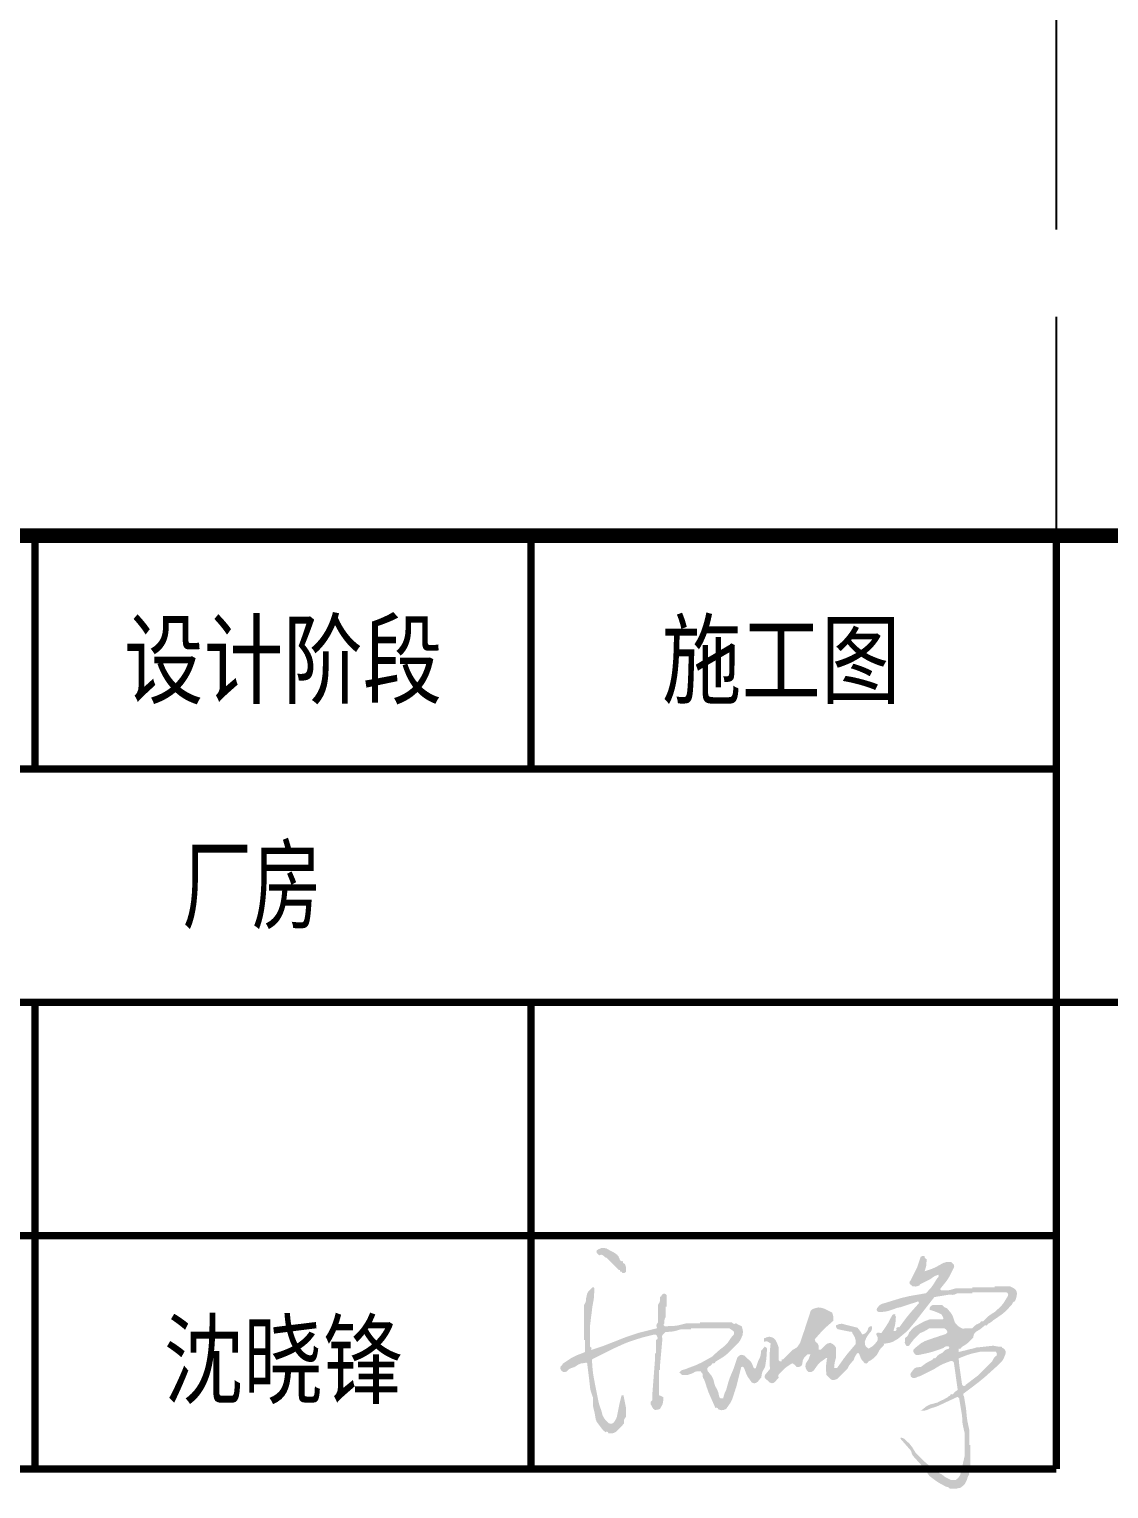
# Model space of a CAD drawing. Extents: x 7651907 to 8255021, y -2490714 to -1144618.
# Drawn here: x 7899396 to 7903096, y -2199228 to -2194224 of the extents above; entities that cross this region are included whole.
import ezdxf
from ezdxf.enums import TextEntityAlignment as Align

# ---------------------------------------------------------------- set-up
doc = ezdxf.new("R2010")
doc.units = 0
doc.header["$LTSCALE"] = 1000
doc.linetypes.add('DASH', pattern=[0.35, 0.25, -0.1])
for name, color, linetype in [('0_0_0', 3, 'CONTINUOUS'), ('图框', 4, 'CONTINUOUS'), ('图框文字', 7, 'CONTINUOUS'), ('辅助水', 52, 'CONTINUOUS')]:
    doc.layers.add(name, color=color, linetype=linetype)
doc.styles.add('宋体', font='', dxfattribs={"width": 0.8})
doc.styles.get('宋体').set_extended_font_data('SimSun')

# ---------------------------------------------------------------- blocks, each defined once
blk = doc.blocks.new('65da65sd56ad56asd56')
at = {"layer": '0_0_0'}
h = blk.add_hatch(color=256, dxfattribs=at)
h.paths.add_polyline_path([(8448748.7, -738542.4), (8448749, -738539.7), (8448749.7, -738534.4), (8448752.3, -738513.1), (8448753.7, -738502.4), (8448756.3, -738481.1), (8448760.9, -738456), (8448762.2, -738443.2), (8448763, -738417.7), (8448761.5, -738414.7), (8448757.2, -738413.8), (8448754.7, -738416), (8448742.8, -738427.8), (8448738.2, -738436.4), (8448734.7, -738452.7), (8448734, -738461.8), (8448732.5, -738466.5), (8448728, -738474.4), (8448728, -738522.4), (8448728, -738546.4), (8448728, -738594.4), (8448729.3, -738594.4), (8448731.3, -738594.4), (8448731.3, -738611.1), (8448731.3, -738619.4), (8448731.3, -738636.1), (8448699.1, -738648.8), (8448683.5, -738657), (8448654.6, -738676.1), (8448653.1, -738680.1), (8448651.5, -738682.1), (8448648, -738684.4), (8448646.4, -738691.1), (8448647.3, -738695.6), (8448651.3, -738701.1), (8448657.1, -738704.5), (8448661.6, -738705), (8448668, -738702.8), (8448677, -738694.6), (8448682.9, -738691.3), (8448694.6, -738687.8), (8448709, -738678.6), (8448717.7, -738675.3), (8448734.7, -738672.8), (8448736, -738673.5), (8448737.8, -738672.6), (8448738, -738671.1), (8448738.7, -738676.4), (8448739, -738679.1), (8448739.7, -738684.4), (8448742.3, -738705.8), (8448743.7, -738716.4), (8448746.3, -738737.8), (8448748.5, -738759.5), (8448750.9, -738770.5), (8448758, -738791.1), (8448757.9, -738814), (8448759.3, -738825.6), (8448764.7, -738847.8), (8448767.6, -738866.4), (8448771.7, -738876.1), (8448783, -738891.1), (8448789.5, -738899.9), (8448793.2, -738904), (8448801.3, -738911.2), (8448804.9, -738908.8), (8448809.9, -738910.5), (8448811.3, -738914.5), (8448822.2, -738915.3), (8448828.2, -738914.1), (8448838, -738909.5), (8448849, -738898.5), (8448854.4, -738892.8), (8448864.7, -738881.1), (8448864.3, -738871.4), (8448865.9, -738865.9), (8448871.4, -738857.8), (8448871.4, -738845.1), (8448871.4, -738838.8), (8448871.4, -738826.1), (8448870.7, -738822.8), (8448870.4, -738821.1), (8448869.7, -738817.8), (8448867.7, -738807.8), (8448866.7, -738802.8), (8448864.7, -738792.8), (8448864, -738789.5), (8448863.7, -738787.8), (8448863, -738784.5), (8448860.3, -738784.5), (8448859, -738784.5), (8448856.3, -738784.5), (8448853.7, -738795.1), (8448852.3, -738800.5), (8448849.7, -738811.1), (8448847, -738824.5), (8448845.7, -738831.1), (8448843, -738844.5), (8448840.1, -738858.5), (8448837.3, -738865.6), (8448829.7, -738877.8), (8448823.4, -738881.6), (8448818.2, -738882.1), (8448811.3, -738879.5), (8448797.4, -738864.4), (8448791.8, -738854.3), (8448786.3, -738834.5), (8448781.4, -738821.5), (8448779.3, -738814.7), (8448776.3, -738801.1), (8448772.3, -738781.1), (8448770.3, -738771.1), (8448766.3, -738751.1), (8448759.6, -738715.4), (8448757.2, -738697.3), (8448754.7, -738661.1), (8448756.1, -738661.3), (8448757.3, -738660.7), (8448758, -738659.4), (8448784.7, -738646.1), (8448798, -738639.4), (8448824.7, -738626.1), (8448865, -738607.7), (8448885.8, -738599.6), (8448928, -738586.1), (8448944, -738582.1), (8448952, -738580.1), (8448968, -738576.1), (8448972.8, -738576.1), (8448976.2, -738578.3), (8448978, -738582.7), (8448980.3, -738587), (8448978.9, -738592), (8448974.7, -738594.4), (8448974.7, -738613.1), (8448974.7, -738622.4), (8448974.7, -738641.1), (8448973.4, -738641.1), (8448971.4, -738641.1), (8448971.4, -738647.1), (8448971.4, -738650.1), (8448971.4, -738656.1), (8448970.7, -738664.8), (8448970.4, -738669.1), (8448969.7, -738677.8), (8448967, -738712.4), (8448965.7, -738729.8), (8448963, -738764.5), (8448962.4, -738773.1), (8448962, -738777.5), (8448961.4, -738786.1), (8448961.4, -738792.1), (8448961.4, -738795.1), (8448961.4, -738801.1), (8448956.1, -738807.2), (8448955.6, -738814.3), (8448959.7, -738821.1), (8448962.7, -738827.1), (8448964.8, -738829.9), (8448969.7, -738834.5), (8448977.2, -738834.2), (8448981, -738833.5), (8448988, -738831.1), (8448996.2, -738816.6), (8448998.7, -738807.8), (8448999.7, -738791.1), (8448994.1, -738787.8), (8448991, -738786.4), (8448984.7, -738784.5), (8448984.7, -738749.8), (8448984.7, -738732.4), (8448984.7, -738697.8), (8448986, -738697.8), (8448988, -738697.8), (8448988, -738691.8), (8448988, -738688.8), (8448988, -738682.8), (8448988.7, -738675.4), (8448989, -738671.8), (8448989.7, -738664.4), (8448992.4, -738635.1), (8448993.7, -738620.4), (8448996.4, -738591.1), (8448994.8, -738583.6), (8448996.2, -738578.3), (8449001.4, -738572.7), (8449003.4, -738570.7), (8449004.4, -738569.7), (8449006.4, -738567.7), (8449028.7, -738566), (8449039.9, -738564), (8449061.4, -738557.7), (8449074.7, -738557.7), (8449081.4, -738557.7), (8449094.7, -738557.7), (8449094.7, -738556.4), (8449094.7, -738554.4), (8449146.7, -738554.4), (8449172.8, -738554.4), (8449224.8, -738554.4), (8449231.7, -738558.7), (8449235.1, -738561), (8449241.4, -738566.1), (8449241.9, -738573.2), (8449240.1, -738577.9), (8449234.8, -738582.7), (8449220.4, -738603.8), (8449211.4, -738613.6), (8449191.4, -738629.4), (8449181.8, -738637.8), (8449177.1, -738642.1), (8449168.1, -738651.1), (8449130.9, -738671.9), (8449111.3, -738681), (8449071.4, -738696.1), (8449063.8, -738697.8), (8449059.8, -738700.2), (8449054.7, -738706.1), (8449058.1, -738709.4), (8449059.7, -738711.1), (8449063.1, -738714.4), (8449077.2, -738715.2), (8449084.7, -738714.1), (8449098.1, -738709.4), (8449108.9, -738703.7), (8449115.8, -738702.2), (8449128.1, -738702.8), (8449129.9, -738706.6), (8449131.4, -738708.5), (8449134.7, -738711.1), (8449134.2, -738719.3), (8449135.4, -738724.1), (8449139.7, -738731.1), (8449145.1, -738747.1), (8449147.7, -738755.1), (8449153.1, -738771.1), (8449162.9, -738793.9), (8449167.9, -738805.2), (8449178.1, -738827.8), (8449182.5, -738827), (8449186.1, -738828.8), (8449188.1, -738832.8), (8449198.4, -738835.5), (8449204.8, -738835.1), (8449214.8, -738831.1), (8449229.3, -738810.4), (8449235.3, -738798.6), (8449243.1, -738774.5), (8449245.8, -738766.5), (8449247.1, -738762.5), (8449249.8, -738754.5), (8449255.8, -738730.4), (8449258.8, -738718.4), (8449264.8, -738694.4), (8449265.4, -738691.8), (8449265.8, -738690.4), (8449266.4, -738687.8), (8449270.5, -738686.5), (8449274, -738687.7), (8449276.4, -738691.1), (8449284.3, -738712.4), (8449289.9, -738722.7), (8449303.1, -738741.1), (8449310.9, -738743.3), (8449316.4, -738742.4), (8449323.1, -738737.8), (8449327.4, -738732.2), (8449329.8, -738729.5), (8449334.8, -738724.4), (8449337.4, -738709.1), (8449340.3, -738701.2), (8449348.1, -738687.8), (8449352, -738662.6), (8449353.3, -738649.9), (8449354.8, -738624.4), (8449352.4, -738620.9), (8449350.4, -738619.4), (8449346.5, -738617.8), (8449342.1, -738623.4), (8449339.8, -738626.1), (8449334.8, -738631.1), (8449333.2, -738645.6), (8449331.1, -738653), (8449324.8, -738666.1), (8449321.5, -738676.1), (8449319.8, -738681.1), (8449316.5, -738691.1), (8449313.1, -738692.5), (8449309.6, -738691.1), (8449308.1, -738687.8), (8449302.1, -738673.2), (8449296.9, -738666.2), (8449284.8, -738656.1), (8449281.4, -738652.8), (8449279.8, -738651.1), (8449276.4, -738647.8), (8449268.6, -738645.6), (8449263.1, -738646.5), (8449256.4, -738651.1), (8449255.1, -738652.4), (8449253.1, -738654.4), (8449247.8, -738670.4), (8449245.1, -738678.4), (8449239.8, -738694.4), (8449228, -738722.4), (8449223, -738736.9), (8449214.8, -738766.1), (8449209.6, -738777), (8449207.6, -738782.8), (8449204.8, -738794.5), (8449199.4, -738795.5), (8449195.7, -738794.6), (8449191.4, -738791.1), (8449187.8, -738774.4), (8449184.7, -738766.1), (8449176.4, -738751.1), (8449170.8, -738729.5), (8449165.4, -738718.6), (8449151.4, -738701.1), (8449149.9, -738695.1), (8449150.9, -738690.9), (8449154.7, -738686.1), (8449161.1, -738682.9), (8449164.1, -738680.3), (8449168.1, -738674.4), (8449172.5, -738675.2), (8449176.1, -738673.4), (8449178.1, -738669.4), (8449206.4, -738652), (8449219.8, -738641.4), (8449243.1, -738617.8), (8449257.2, -738604.1), (8449263.2, -738595.5), (8449271.4, -738577.7), (8449272.3, -738565.7), (8449271.6, -738559.3), (8449268.1, -738547.7), (8449260.1, -738543.8), (8449256.1, -738541.8), (8449248.1, -738537.7), (8449243, -738539.8), (8449238.3, -738538.6), (8449234.8, -738534.4), (8449190.8, -738534.4), (8449168.8, -738534.4), (8449124.7, -738534.4), (8449124.7, -738535.7), (8449124.7, -738537.7), (8449106.1, -738537.7), (8449096.7, -738537.7), (8449078.1, -738537.7), (8449049.3, -738544.8), (8449034.3, -738546.9), (8449004.7, -738547.7), (8449001.4, -738545.4), (8449000.7, -738541), (8449003, -738537.7), (8449003.1, -738528.2), (8449004.2, -738523.1), (8449008, -738514.4), (8449008, -738501.1), (8449008, -738494.4), (8449008, -738481.1), (8449009.4, -738481.1), (8449011.4, -738481.1), (8449011.4, -738465.1), (8449011.4, -738457.1), (8449011.4, -738441), (8449006.3, -738436.7), (8449000.5, -738436.1), (8448994.7, -738439.4), (8448992.4, -738444.4), (8448988, -738447.7), (8448988.3, -738458.7), (8448986.8, -738464.8), (8448981.4, -738474.4), (8448981.4, -738498.4), (8448981.4, -738510.4), (8448981.4, -738534.4), (8448976.6, -738541), (8448975.7, -738546.6), (8448978, -738554.4), (8448954, -738560.4), (8448942, -738563.4), (8448918, -738569.4), (8448898, -738576.1), (8448888, -738579.4), (8448868, -738586.1), (8448837.4, -738598.2), (8448822, -738604.2), (8448791.3, -738616.1), (8448777.3, -738620.8), (8448770.3, -738623.1), (8448756.3, -738627.8), (8448754.3, -738628.4), (8448753.3, -738628.8), (8448751.3, -738629.4), (8448753.6, -738625.1), (8448752.2, -738620.2), (8448748, -738617.8), (8448748, -738589.7), (8448748, -738575.7), (8448748, -738547.7)])
h.paths.add_polyline_path([(8448845.9, -738308.4), (8448840.9, -738302.3), (8448829.7, -738294.3), (8448819.5, -738289.3), (8448814.5, -738286.7), (8448804.7, -738281), (8448793.5, -738278.9), (8448786.8, -738279.7), (8448776.3, -738284.3), (8448772, -738287), (8448770.3, -738291), (8448771.3, -738296), (8448774.7, -738299.3), (8448776.3, -738301), (8448779.7, -738304.3), (8448786.2, -738302.5), (8448791, -738303.5), (8448796.3, -738307.7), (8448798.9, -738310.6), (8448800.9, -738311.8), (8448804.7, -738312.7), (8448820.7, -738328.7), (8448828.7, -738336.7), (8448844.7, -738352.7), (8448846.7, -738354.5), (8448848.7, -738355), (8448851.3, -738354.4), (8448851.3, -738357), (8448851.3, -738358.4), (8448851.3, -738361), (8448853.9, -738359.5), (8448857.7, -738361.4), (8448858, -738364.4), (8448863.4, -738365.4), (8448867.1, -738364.5), (8448871.4, -738361), (8448872, -738350.3), (8448871.3, -738344.6), (8448868, -738334.4), (8448865.3, -738333), (8448864, -738332.4), (8448861.3, -738331), (8448861.3, -738328.4), (8448861.3, -738327), (8448861.3, -738324.4), (8448857.2, -738324.8), (8448854.4, -738323.9), (8448851.3, -738321)])
h.paths.add_polyline_path([(8449493.2, -738644.4), (8449497.2, -738644.4), (8449499.2, -738644.4), (8449503.2, -738644.4), (8449498.8, -738657.1), (8449495.7, -738663.4), (8449488.2, -738674.4), (8449486.3, -738684.4), (8449487.1, -738690.3), (8449491.5, -738699.4), (8449493.5, -738701.4), (8449494.5, -738702.4), (8449496.5, -738704.4), (8449504.1, -738704.9), (8449508.5, -738703.7), (8449514.8, -738699.4), (8449529.1, -738679.5), (8449538.2, -738670.3), (8449558.2, -738656.1), (8449560.2, -738656.6), (8449561.2, -738659.5), (8449559.8, -738661.1), (8449557.2, -738682.3), (8449556.9, -738693.1), (8449558.2, -738714.4), (8449564.8, -738721.1), (8449568.2, -738724.4), (8449574.8, -738731.1), (8449583.6, -738731.9), (8449588.4, -738731.1), (8449596.5, -738727.8), (8449609.9, -738714.4), (8449616.5, -738707.8), (8449629.9, -738694.4), (8449636.8, -738681.4), (8449641.3, -738675.2), (8449651.5, -738664.4), (8449654.9, -738654.5), (8449657.3, -738649.7), (8449663.2, -738641.1), (8449666.5, -738639.7), (8449670.1, -738641.1), (8449671.5, -738644.4), (8449676.4, -738657.6), (8449680.4, -738664.1), (8449689.9, -738674.4), (8449694.8, -738675.6), (8449699, -738673.8), (8449701.5, -738669.4), (8449714.6, -738661.6), (8449720.8, -738656.8), (8449731.5, -738646.1), (8449738.4, -738632.4), (8449742.9, -738625.8), (8449753.2, -738614.4), (8449755.3, -738612.7), (8449755.9, -738610.3), (8449754.9, -738607.8), (8449775.1, -738604.7), (8449785.4, -738601.1), (8449803.2, -738591.1), (8449830, -738568.7), (8449842.5, -738556.2), (8449864.9, -738529.4), (8449890.1, -738496.6), (8449902.8, -738480.3), (8449928.3, -738447.7), (8449932.3, -738447), (8449934.3, -738446.7), (8449938.3, -738446), (8449954.3, -738443.4), (8449962.3, -738442), (8449978.3, -738439.4), (8449990.4, -738440.1), (8449997, -738439), (8450008.3, -738434.4), (8450028.3, -738434.4), (8450038.3, -738434.4), (8450058.3, -738434.4), (8450058.3, -738433), (8450058.3, -738431), (8450104.3, -738431), (8450127.3, -738431), (8450173.3, -738431), (8450178.9, -738433.2), (8450181.6, -738438.6), (8450180, -738444.4), (8450165.7, -738467.9), (8450156.7, -738478.9), (8450136.6, -738497.7), (8450118.7, -738509.2), (8450110.1, -738516), (8450095, -738531.1), (8450090.6, -738530.3), (8450087, -738532.1), (8450085, -738536.1), (8450073.1, -738541.4), (8450067.5, -738545.3), (8450058.3, -738554.4), (8450044.9, -738554.3), (8450038.2, -738554.6), (8450024.9, -738556.1), (8450012.9, -738549.4), (8450007.2, -738544.8), (8449998.3, -738534.4), (8449991.5, -738513.4), (8449985.8, -738503), (8449971.6, -738486.1), (8449964, -738483.1), (8449960.3, -738480.5), (8449954.9, -738474.4), (8449942.3, -738474.4), (8449935.9, -738474.4), (8449923.3, -738474.4), (8449916.2, -738478.4), (8449913, -738483), (8449911.6, -738491.1), (8449927.9, -738496.3), (8449935.9, -738499.3), (8449951.6, -738506.1), (8449955.4, -738511.8), (8449957.1, -738514.8), (8449959.9, -738521.1), (8449958.6, -738521.8), (8449958.1, -738522.9), (8449958.3, -738524.4), (8449939.6, -738524.4), (8449930.3, -738524.4), (8449911.6, -738524.4), (8449897.8, -738529.4), (8449891.1, -738532.4), (8449878.2, -738539.4), (8449861.8, -738548.8), (8449854, -738555.1), (8449841.6, -738569.4), (8449838.4, -738577.9), (8449835.3, -738582.1), (8449828.2, -738587.7), (8449828.2, -738594.4), (8449827.8, -738597.8), (8449826.6, -738604.4), (8449829.4, -738609.3), (8449831.6, -738614.4), (8449837.1, -738615.8), (8449841.7, -738614.1), (8449844.9, -738609.4), (8449857.7, -738593.1), (8449864.8, -738585.3), (8449879.9, -738571.1), (8449893, -738565.4), (8449899.4, -738562), (8449911.6, -738554.4), (8449931.6, -738554.4), (8449941.6, -738554.4), (8449961.6, -738554.4), (8449967.6, -738558.1), (8449970.4, -738561.3), (8449973.3, -738567.7), (8449969.8, -738572.3), (8449967.1, -738574.3), (8449961.6, -738576.1), (8449945.6, -738581.4), (8449937.6, -738584.1), (8449921.6, -738589.4), (8449895.7, -738598.6), (8449883.1, -738605.6), (8449861.6, -738622.8), (8449856.8, -738628.3), (8449856.2, -738634.7), (8449859.9, -738641.1), (8449864.5, -738645.4), (8449868.6, -738646.8), (8449874.9, -738646.1), (8449908.8, -738638.8), (8449925.6, -738634.1), (8449958.3, -738622.8), (8449964, -738618.4), (8449967.8, -738616.9), (8449974.9, -738616.1), (8449978.2, -738617.6), (8449979.6, -738621.1), (8449978.3, -738624.4), (8449967.8, -738628), (8449962.6, -738631.4), (8449954.9, -738639.4), (8449944.3, -738644.7), (8449939.2, -738648.7), (8449931.6, -738657.8), (8449927.2, -738657), (8449923.6, -738658.8), (8449921.6, -738662.8), (8449904.8, -738671.3), (8449896.6, -738676.4), (8449881.6, -738687.8), (8449868.2, -738688.1), (8449859.9, -738692.3), (8449851.6, -738702.8), (8449847.2, -738708.8), (8449846.3, -738713.9), (8449848.2, -738721.1), (8449855.2, -738725.1), (8449860.7, -738725.5), (8449868.2, -738722.8), (8449872.9, -738720.2), (8449878.2, -738719.4), (8449896.9, -738710.1), (8449906.3, -738705.4), (8449924.9, -738696.1), (8449946.5, -738682.8), (8449958, -738677.1), (8449981.6, -738667.8), (8449987, -738666.7), (8449990.7, -738667.6), (8449994.9, -738671.1), (8450000.4, -738709.1), (8450003, -738728.1), (8450008.3, -738766.1), (8450000.9, -738771.2), (8449997.4, -738774.3), (8449991.6, -738781.1), (8449987.2, -738780.4), (8449983.6, -738782.1), (8449981.6, -738786.1), (8449977.1, -738787.8), (8449974.9, -738789.3), (8449971.6, -738792.8), (8449958.3, -738799.5), (8449951.6, -738802.8), (8449938.3, -738809.5), (8449913.7, -738815.9), (8449901.4, -738822), (8449881.6, -738837.8), (8449895.3, -738836.9), (8449902.4, -738835.1), (8449914.9, -738829.5), (8449932.7, -738824.1), (8449941.5, -738820.7), (8449958.3, -738812.8), (8449978.3, -738803.4), (8449988.3, -738798.8), (8450008.3, -738789.5), (8450010.3, -738791.5), (8450011.3, -738792.5), (8450013.3, -738794.5), (8450017.3, -738818.5), (8450019.3, -738830.5), (8450023.3, -738854.5), (8450024.5, -738877.4), (8450026.2, -738888.9), (8450031.6, -738911.2), (8450031.6, -738944.5), (8450031.6, -738961.2), (8450031.6, -738994.5), (8450025.8, -739019.9), (8450022.8, -739032.6), (8450016.6, -739057.9), (8450011.8, -739065.4), (8450008.6, -739068.9), (8450001.6, -739074.5), (8449990.8, -739075.4), (8449984.7, -739074.3), (8449974.9, -739069.5), (8449966.4, -739065.2), (8449962.2, -739062.4), (8449954.9, -739056.2), (8449946.4, -739051.8), (8449942.2, -739049.1), (8449934.9, -739042.9), (8449905.2, -739021), (8449891.1, -739008.9), (8449864.9, -738982.8), (8449852, -738961.8), (8449844.2, -738951.8), (8449826.6, -738934.5), (8449822.2, -738931.9), (8449819.8, -738930.8), (8449814.9, -738929.5), (8449812.9, -738930), (8449811.9, -738932.9), (8449813.2, -738934.5), (8449827.2, -738950.5), (8449834.2, -738958.5), (8449848.2, -738974.5), (8449851.7, -738986.2), (8449855, -738992.1), (8449863.2, -739001.2), (8449884, -739024), (8449893.7, -739036.1), (8449911.6, -739061.2), (8449933.1, -739077.5), (8449944.6, -739084.9), (8449968.3, -739097.9), (8449974.2, -739098.7), (8449977.4, -739100.3), (8449981.6, -739104.5), (8449996.3, -739105), (8450003.9, -739104.3), (8450018.3, -739101.2), (8450029, -739092.6), (8450033.7, -739086.8), (8450040, -739074.5), (8450042.2, -739066.1), (8450043.9, -739062), (8450048.3, -739054.5), (8450045.7, -739048.2), (8450046.8, -739042.6), (8450051.6, -739037.8), (8450051.6, -739004.5), (8450051.6, -738987.8), (8450051.6, -738954.5), (8450050.3, -738954.5), (8450048.3, -738954.5), (8450048.3, -738934.5), (8450048.3, -738924.5), (8450048.3, -738904.5), (8450041.8, -738874.1), (8450039.5, -738858.7), (8450036.6, -738827.8), (8450033.9, -738811.8), (8450032.6, -738803.8), (8450029.9, -738787.8), (8450027.1, -738784), (8450027.9, -738779), (8450031.6, -738776.1), (8450079.2, -738740.2), (8450102.3, -738721.1), (8450146.6, -738681.1), (8450159.3, -738668.7), (8450164.7, -738660.8), (8450171.6, -738644.4), (8450173.2, -738636.3), (8450171.8, -738630.9), (8450166.6, -738624.4), (8450161.7, -738622.1), (8450158.3, -738617.8), (8450146.9, -738617.3), (8450141.2, -738616.6), (8450130, -738614.4), (8450112, -738616.4), (8450103, -738617.4), (8450085, -738619.4), (8450076.9, -738619.8), (8450072.7, -738620.5), (8450065, -738622.8), (8450046.3, -738627.4), (8450036.9, -738629.8), (8450018.3, -738634.4), (8450015.6, -738635.1), (8450014.3, -738635.4), (8450011.6, -738636.1), (8450011.6, -738631.4), (8450011.6, -738629.1), (8450011.6, -738624.4), (8450016, -738625.2), (8450019.6, -738623.4), (8450021.6, -738619.4), (8450039.1, -738608.1), (8450047.3, -738601.2), (8450061.6, -738586.1), (8450063, -738577.2), (8450065.4, -738572.5), (8450071.6, -738566.1), (8450084.4, -738558.5), (8450090.5, -738554.1), (8450101.6, -738544.4), (8450106, -738545.2), (8450109.6, -738543.4), (8450111.6, -738539.4), (8450120.2, -738535.1), (8450124.3, -738532.3), (8450131.6, -738526.1), (8450158.4, -738508.1), (8450171, -738497.6), (8450193.3, -738474.4), (8450196.5, -738468), (8450199.1, -738465), (8450205, -738461.1), (8450208.6, -738450.7), (8450210, -738445.2), (8450211.7, -738434.4), (8450208.9, -738425.7), (8450205.7, -738421.3), (8450198.3, -738416), (8450194.3, -738414), (8450192.3, -738413), (8450188.3, -738411), (8450167, -738411), (8450156.3, -738411), (8450135, -738411), (8450135, -738412.4), (8450135, -738414.4), (8450104.3, -738414.4), (8450089, -738414.4), (8450058.3, -738414.4), (8450058.3, -738415.7), (8450058.3, -738417.7), (8450035.6, -738417.7), (8450024.3, -738417.7), (8450001.6, -738417.7), (8449982.2, -738423.4), (8449971.8, -738424.8), (8449951.6, -738424.4), (8449949.5, -738422.5), (8449949, -738420.3), (8449949.9, -738417.7), (8449970.7, -738391.7), (8449979.9, -738377.4), (8449994.9, -738347.7), (8449996.4, -738341.7), (8449995.5, -738337.5), (8449991.6, -738332.7), (8449989.6, -738330.7), (8449988.6, -738329.7), (8449986.6, -738327.7), (8449975.2, -738327), (8449969.2, -738327.7), (8449958.3, -738331), (8449934, -738344.6), (8449921.2, -738350.3), (8449894.9, -738359.4), (8449899.8, -738343.2), (8449901.2, -738334.6), (8449901.6, -738317.7), (8449897.5, -738315.2), (8449895.6, -738312.4), (8449894.9, -738307.7), (8449889.6, -738306.6), (8449886.4, -738307), (8449881.6, -738309.4), (8449876.9, -738323.4), (8449874.6, -738330.4), (8449869.9, -738344.4), (8449860.6, -738363), (8449855.9, -738372.4), (8449846.6, -738391), (8449843, -738395.9), (8449843.7, -738402.1), (8449848.2, -738406), (8449850.2, -738408), (8449851.2, -738409), (8449853.2, -738411), (8449863.3, -738411.5), (8449868.6, -738410.8), (8449878.2, -738407.7), (8449878.7, -738404.4), (8449881.6, -738402.7), (8449894.9, -738396), (8449901.6, -738392.7), (8449914.9, -738386), (8449924.7, -738378.7), (8449930.2, -738375.5), (8449941.6, -738371), (8449943.2, -738375.6), (8449942, -738379.7), (8449938.3, -738382.7), (8449924.9, -738404.7), (8449917.1, -738415.2), (8449899.9, -738434.4), (8449843.2, -738444.2), (8449815, -738450.9), (8449759.9, -738467.7), (8449746.9, -738471.5), (8449740.3, -738475.8), (8449731.5, -738486.1), (8449730.7, -738492), (8449733, -738496.5), (8449738.2, -738499.4), (8449758.6, -738497.8), (8449768.8, -738495.7), (8449788.2, -738489.4), (8449797.2, -738485.8), (8449802, -738484.4), (8449811.6, -738482.7), (8449827.6, -738477.4), (8449835.6, -738474.7), (8449851.6, -738469.4), (8449859.7, -738467.2), (8449863.7, -738465.8), (8449871.6, -738462.7), (8449874.6, -738464.2), (8449875.5, -738468.5), (8449873.2, -738471.1), (8449845.8, -738501.9), (8449832.8, -738517.9), (8449808.2, -738551.1), (8449804, -738550.6), (8449801.3, -738551.5), (8449798.2, -738554.4), (8449798.7, -738558.6), (8449797.8, -738561.3), (8449794.9, -738564.4), (8449792.2, -738564.4), (8449790.9, -738564.4), (8449788.2, -738564.4), (8449793.3, -738544.8), (8449795, -738534.6), (8449796.6, -738514.4), (8449794.4, -738512.6), (8449793.8, -738510.3), (8449794.9, -738507.7), (8449790.3, -738506.1), (8449786.3, -738507.3), (8449783.2, -738511.1), (8449770.1, -738535.9), (8449762.7, -738548), (8449746.6, -738571.1), (8449740.7, -738570.3), (8449734.9, -738569.4), (8449731.3, -738570.9), (8449729.5, -738573.9), (8449729.9, -738577.7), (8449733.7, -738584.9), (8449734.5, -738589.7), (8449733.2, -738597.7), (8449723.1, -738610.2), (8449716.8, -738615.9), (8449703.2, -738624.4), (8449694.5, -738618.1), (8449690.9, -738611.8), (8449689.9, -738601.1), (8449694.3, -738589), (8449697.4, -738583.2), (8449704.9, -738572.7), (8449711.7, -738564.4), (8449714.1, -738558.5), (8449714.9, -738547.7), (8449706.9, -738548.6), (8449701.7, -738553.3), (8449699.9, -738561.1), (8449694.6, -738569), (8449690.3, -738572.5), (8449681.5, -738576.1), (8449675.4, -738566.4), (8449672.1, -738561.7), (8449664.9, -738552.7), (8449648.9, -738548.7), (8449640.9, -738546.7), (8449624.9, -738542.7), (8449612, -738539.2), (8449604, -738539.6), (8449591.5, -738544.4), (8449591.8, -738550.1), (8449593, -738553.3), (8449596.5, -738557.7), (8449599.8, -738558.4), (8449601.5, -738558.7), (8449604.9, -738559.4), (8449618.2, -738562.1), (8449624.9, -738563.4), (8449638.2, -738566.1), (8449643, -738565.9), (8449646.5, -738568.2), (8449648.2, -738572.7), (8449655.8, -738585.9), (8449658.1, -738594.2), (8449658.2, -738609.4), (8449631.4, -738640.9), (8449618.7, -738657.3), (8449594.8, -738691.1), (8449590.8, -738691.1), (8449588.8, -738691.1), (8449584.8, -738691.1), (8449586.2, -738676.3), (8449587.5, -738668.8), (8449591.5, -738654.4), (8449591.5, -738641.1), (8449591.5, -738634.4), (8449591.5, -738621.1), (8449585.3, -738612.7), (8449580.9, -738609), (8449571.5, -738604.4), (8449561.7, -738607.2), (8449556.8, -738610.3), (8449549.8, -738617.8), (8449545.8, -738621.8), (8449543.8, -738623.8), (8449539.8, -738627.8), (8449536.5, -738627.8), (8449534.8, -738627.8), (8449531.5, -738627.8), (8449532.3, -738619), (8449531.5, -738614.2), (8449528.2, -738606.1), (8449522.7, -738602.3), (8449520.3, -738599.1), (8449518.2, -738592.7), (8449541.9, -738565.9), (8449554.6, -738553.1), (8449581.5, -738529.4), (8449582.2, -738518), (8449581.5, -738512), (8449578.2, -738501.1), (8449567.5, -738495.8), (8449562.2, -738493.1), (8449551.5, -738487.7), (8449538.8, -738483.7), (8449531.2, -738483.3), (8449518.2, -738486.1), (8449509, -738489.9), (8449504.4, -738494.9), (8449501.5, -738504.4), (8449488.4, -738544.5), (8449481.8, -738564.5), (8449468.2, -738604.4), (8449460.2, -738616.7), (8449454.2, -738622.2), (8449441.5, -738629.4), (8449429.5, -738641.4), (8449423.5, -738647.4), (8449411.5, -738659.4), (8449408.6, -738662), (8449404.8, -738661.1), (8449404.8, -738663.8), (8449404.8, -738665.1), (8449404.8, -738667.8), (8449400.6, -738668.2), (8449397.9, -738667.3), (8449394.8, -738664.4), (8449394.8, -738647.1), (8449394.8, -738638.4), (8449394.8, -738621.1), (8449391.4, -738610.9), (8449389.4, -738605.8), (8449384.8, -738596.1), (8449381.5, -738592.7), (8449379.8, -738591.1), (8449376.5, -738587.7), (8449367.1, -738584.1), (8449361.2, -738583.7), (8449351.5, -738586.1), (8449349.7, -738588.2), (8449347.3, -738588.8), (8449344.8, -738587.7), (8449344.8, -738593.1), (8449344.8, -738595.7), (8449344.8, -738601.1), (8449352, -738599.1), (8449357.1, -738600.1), (8449363.1, -738604.4), (8449366, -738605), (8449367.7, -738608.4), (8449366.5, -738611.1), (8449363.8, -738644.3), (8449363.5, -738661.1), (8449364.8, -738694.4), (8449358.1, -738702.4), (8449354.8, -738706.4), (8449348.1, -738714.4), (8449346.6, -738720.4), (8449347.6, -738724.7), (8449351.5, -738729.4), (8449357.1, -738733.8), (8449359.8, -738736.1), (8449364.8, -738741.1), (8449372, -738743.1), (8449377.1, -738742.1), (8449383.1, -738737.8), (8449387.5, -738732.2), (8449389.8, -738729.5), (8449394.8, -738724.4), (8449393.3, -738718.5), (8449394.3, -738714.2), (8449398.1, -738709.4), (8449413.9, -738693.7), (8449422.8, -738686.5), (8449441.5, -738674.4), (8449448.2, -738678.8), (8449451.3, -738681.6), (8449456.5, -738687.8), (8449464.3, -738687.4), (8449468.6, -738685.8), (8449474.8, -738681.1), (8449477.4, -738664.9), (8449481.8, -738656.2)])
h.paths.add_polyline_path([(8450011.6, -738657.8), (8450041.5, -738646.1), (8450057, -738641.4), (8450088.3, -738634.4), (8450108.3, -738634.4), (8450118.3, -738634.4), (8450138.3, -738634.4), (8450141.8, -738638.7), (8450142.7, -738642.4), (8450141.6, -738647.8), (8450134.3, -738654.6), (8450131.1, -738658.8), (8450126.6, -738667.8), (8450107.3, -738687.1), (8450097.6, -738696.8), (8450078.3, -738716.1), (8450061.6, -738728.8), (8450053.3, -738735.1), (8450036.6, -738747.8), (8450033.6, -738751.6), (8450029.5, -738752.7), (8450024.9, -738751.1), (8450025.1, -738749.6), (8450024.6, -738748.5), (8450023.3, -738747.8), (8450020.6, -738729.1), (8450019.3, -738719.8), (8450016.6, -738701.1), (8450014.1, -738683.8), (8450013.1, -738675.2)], flags=16)
at = {"layer": '图框', "color": 251, "linetype": 'DASH', "ltscale": 3}
blk.add_line((8450346.5, -735837.1), (8450346.5, -732337.1), dxfattribs=at)
at = {"layer": '图框', "ltscale": 0.1}
for p, q in [((8447746.5, -735837.1), (8447746.5, -735837.1)), ((8450346.5, -737437.1), (8463446.5, -737437.1))]:
    blk.add_line(p, q, dxfattribs=at)
at = {"layer": '图框', "ltscale": 0.1, "flags": 128}
for points, const_width in [([(8434846.5, -739037.1), (8434846.5, -735837.1), (8463446.5, -735837.1)], 50), ([(8434846.5, -739037.1), (8434846.5, -735837.1), (8450346.5, -735837.1)], 50), ([(8446846.5, -735837.1), (8446846.5, -736637.1)], 25), ([(8448546.5, -735837.1), (8448546.5, -736637.1)], 25), ([(8448546.5, -735837.1), (8448546.5, -736637.1)], 25), ([(8450346.5, -735837.1), (8450346.5, -739037.1)], 25), ([(8450346.5, -735837.1), (8450346.5, -739037.1)], 25), ([(8434846.5, -736637.1), (8450346.5, -736637.1)], 25), ([(8434846.5, -737437.1), (8450346.5, -737437.1)], 25), ([(8446846.5, -737437.1), (8446846.5, -739037.1)], 25), ([(8446846.5, -737437.1), (8446846.5, -739037.1)], 25), ([(8448546.5, -737437.1), (8448546.5, -739037.1)], 25), ([(8448546.5, -737437.1), (8448546.5, -739037.1)], 25), ([(8450346.5, -737437.1), (8463446.5, -737437.1)], 25), ([(8434846.5, -738237.1), (8450346.5, -738237.1)], 25), ([(8434846.5, -739037.1), (8450346.5, -739037.1)], 25)]:
    blk.add_lwpolyline(points, dxfattribs=dict(at, const_width=const_width))
at = {"layer": '图框文字', "ltscale": 0.1, "style": '宋体'}
for s, width, p in [('设计阶段', 0.8, (8447696.5, -736387.2)), ('施工图', 0.8, (8449403.3, -736387.2)), ('厂房', 0.7, (8447589.8, -737159.6)), ('沈晓锋', 0.8, (8447696.5, -738787.2))]:
    blk.add_text(s, height=250, dxfattribs=dict(at, width=width)).set_placement(p, align=Align.CENTER)

msp = doc.modelspace()

# ---------------------------------------------------------------- block references
at = {"layer": '辅助水'}
msp.add_blockref('65da65sd56ad56asd56', (-547429.9, -1460123.3), dxfattribs=at)

doc.saveas('drawing.dxf')
